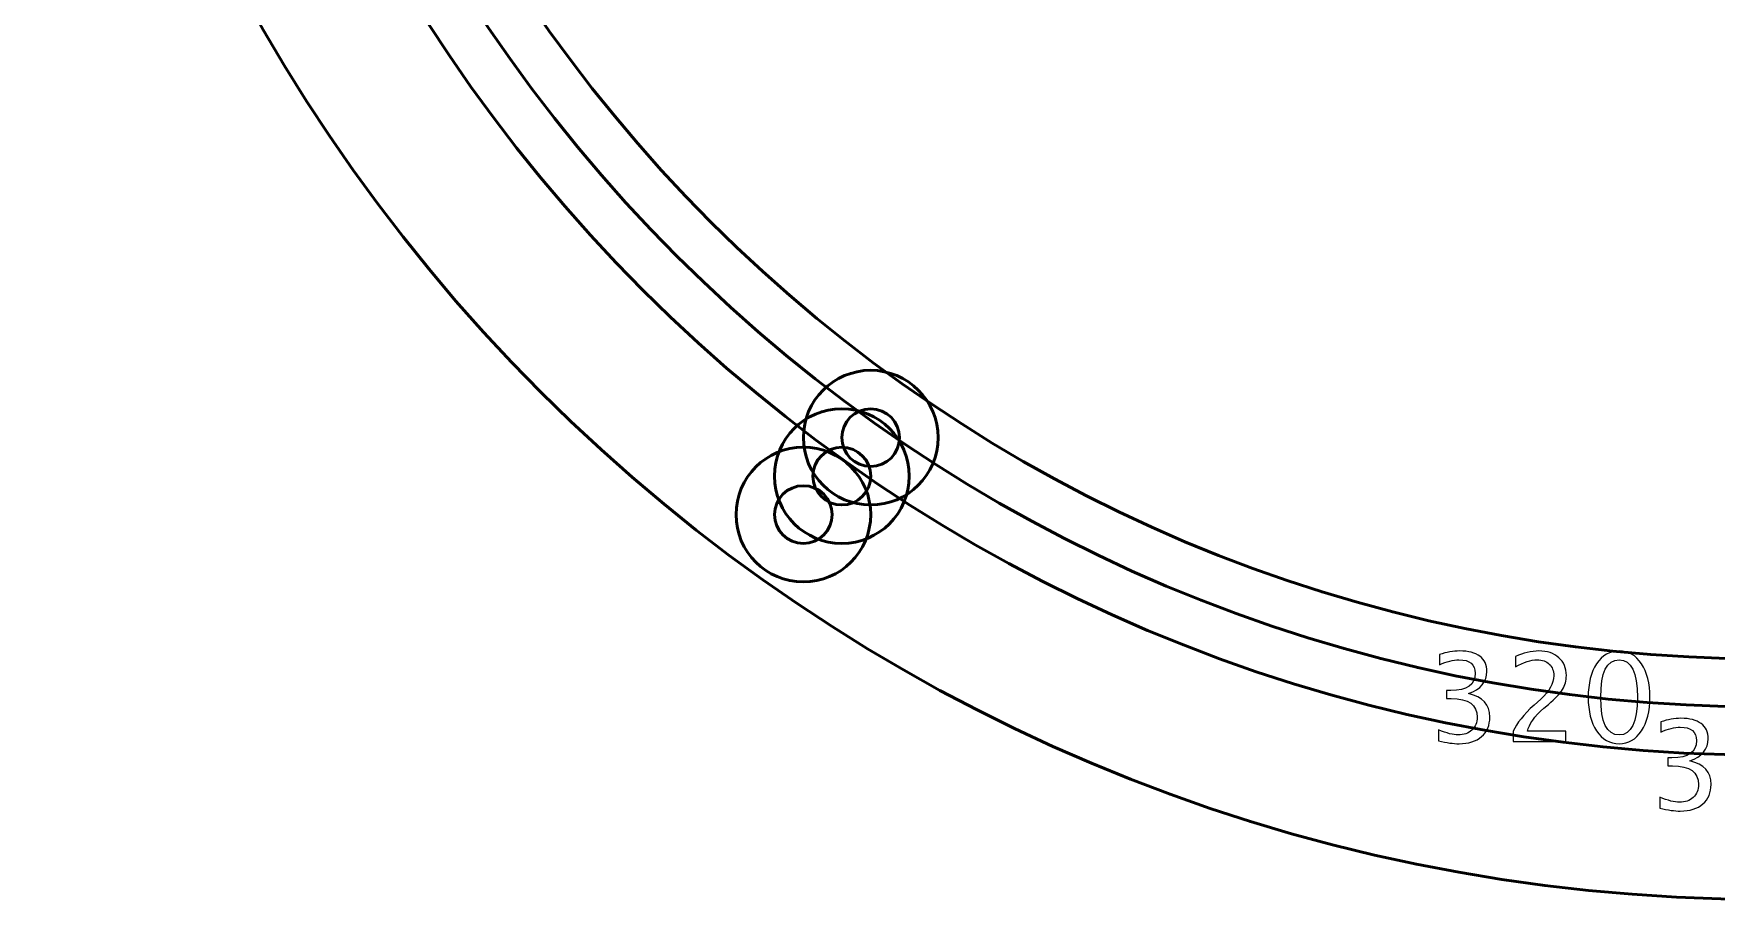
# Model space of a CAD drawing. Header units: centimetres. Extents: x -40.5 to 39, y -42 to 42.1.
# Drawn here: x -40.5 to -23.01, y -42 to -33 of the extents above; entities that cross this region are included whole.
import ezdxf

# ---------------------------------------------------------------- set-up
doc = ezdxf.new("R2010")
doc.units = ezdxf.units.CM
doc.header["$MEASUREMENT"] = 0
doc.layers.add('Layer 1', color=7, linetype='Continuous')

msp = doc.modelspace()

# ---------------------------------------------------------------- linework, layer by layer
at = {"layer": 'Layer 1', "color": 5, "lineweight": 53}
for centre, major_axis in [((-22.5, -24), (0, 18)), ((-22.5, -24), (0, 16.5)), ((-22.5, -24), (0, 16)), ((-22.5, -24), (0, 15.5)), ((-31.8, -37.2), (0, 0.7)), ((-32.1, -37.6), (0, 0.7)), ((-32.5, -38), (0, 0.7))]:
    msp.add_ellipse(centre, major_axis=major_axis, ratio=1, dxfattribs=at)
at = {"layer": 'Layer 1', "lineweight": 53}
for centre in [(-31.8, -37.2), (-32.1, -37.6), (-32.5, -38)]:
    msp.add_ellipse(centre, major_axis=(0, 0.3), ratio=1, dxfattribs=at)
at = {"layer": 'Layer 1', "color": 5, "lineweight": 9}
for points, knots in [([(-25.89961, -40.35276), (-25.89961, -40.35276), (-25.89961, -40.23846), (-25.89961, -40.23846), (-25.89961, -40.23846), (-25.8124, -40.27317), (-25.74403, -40.29053), (-25.69387, -40.29053), (-25.69387, -40.29053), (-25.63481, -40.29053), (-25.58719, -40.2736), (-25.55057, -40.23952), (-25.55057, -40.23952), (-25.51395, -40.20544), (-25.49575, -40.16099), (-25.49575, -40.10638), (-25.49575, -40.10638), (-25.49575, -39.97684), (-25.58592, -39.91207), (-25.76626, -39.91207), (-25.76626, -39.91207), (-25.76626, -39.91207), (-25.81452, -39.91207), (-25.81452, -39.91207), (-25.81452, -39.91207), (-25.81452, -39.91207), (-25.81452, -39.83015), (-25.81452, -39.83015), (-25.81452, -39.83015), (-25.81452, -39.83015), (-25.77176, -39.82952), (-25.77176, -39.82952), (-25.77176, -39.82952), (-25.60222, -39.82952), (-25.51734, -39.76983), (-25.51734, -39.65024), (-25.51734, -39.65024), (-25.51734, -39.55647), (-25.57364, -39.50948), (-25.68604, -39.50948), (-25.68604, -39.50948), (-25.74636, -39.50948), (-25.81325, -39.52684), (-25.88691, -39.56155), (-25.88691, -39.56155), (-25.88691, -39.56155), (-25.88691, -39.45487), (-25.88691, -39.45487), (-25.88691, -39.45487), (-25.81473, -39.43032), (-25.74509, -39.41804), (-25.67821, -39.41804), (-25.67821, -39.41804), (-25.58719, -39.41804), (-25.51713, -39.43624), (-25.46844, -39.47265), (-25.46844, -39.47265), (-25.41976, -39.50884), (-25.39542, -39.56155), (-25.39542, -39.63055), (-25.39542, -39.63055), (-25.39542, -39.73829), (-25.45913, -39.81513), (-25.58677, -39.86085), (-25.58677, -39.86085), (-25.43881, -39.89535), (-25.36494, -39.97642), (-25.36494, -40.10447), (-25.36494, -40.10447), (-25.36494, -40.19083), (-25.39351, -40.25878), (-25.45045, -40.3081), (-25.45045, -40.3081), (-25.50739, -40.35742), (-25.58571, -40.38197), (-25.68519, -40.38197), (-25.68519, -40.38197), (-25.74192, -40.38197), (-25.81325, -40.37223), (-25.89961, -40.35276)], [0, 0, 0, 0, 0.04761905, 0.04761905, 0.04761905, 0.04761905, 0.0952381, 0.0952381, 0.0952381, 0.0952381, 0.14285714, 0.14285714, 0.14285714, 0.14285714, 0.19047619, 0.19047619, 0.19047619, 0.19047619, 0.23809524, 0.23809524, 0.23809524, 0.23809524, 0.28571429, 0.28571429, 0.28571429, 0.28571429, 0.33333333, 0.33333333, 0.33333333, 0.33333333, 0.38095238, 0.38095238, 0.38095238, 0.38095238, 0.42857143, 0.42857143, 0.42857143, 0.42857143, 0.47619048, 0.47619048, 0.47619048, 0.47619048, 0.52380952, 0.52380952, 0.52380952, 0.52380952, 0.57142857, 0.57142857, 0.57142857, 0.57142857, 0.61904762, 0.61904762, 0.61904762, 0.61904762, 0.66666667, 0.66666667, 0.66666667, 0.66666667, 0.71428571, 0.71428571, 0.71428571, 0.71428571, 0.76190476, 0.76190476, 0.76190476, 0.76190476, 0.80952381, 0.80952381, 0.80952381, 0.80952381, 0.85714286, 0.85714286, 0.85714286, 0.85714286, 0.9047619, 0.9047619, 0.9047619, 0.9047619, 1, 1, 1, 1]), ([(-25.12068, -40.35911), (-25.12068, -40.35911), (-25.12068, -40.25243), (-25.12068, -40.25243), (-25.12068, -40.25243), (-25.08512, -40.16924), (-25.01336, -40.07844), (-24.9052, -39.98044), (-24.9052, -39.98044), (-24.9052, -39.98044), (-24.83535, -39.91778), (-24.83535, -39.91778), (-24.83535, -39.91778), (-24.74539, -39.83608), (-24.70031, -39.75522), (-24.70031, -39.67479), (-24.70031, -39.67479), (-24.70031, -39.62336), (-24.71576, -39.58314), (-24.74645, -39.55372), (-24.74645, -39.55372), (-24.77714, -39.5243), (-24.81969, -39.50948), (-24.87366, -39.50948), (-24.87366, -39.50948), (-24.93674, -39.50948), (-25.01146, -39.53361), (-25.09782, -39.58187), (-25.09782, -39.58187), (-25.09782, -39.58187), (-25.09782, -39.47519), (-25.09782, -39.47519), (-25.09782, -39.47519), (-25.01633, -39.43709), (-24.93526, -39.41804), (-24.8544, -39.41804), (-24.8544, -39.41804), (-24.76847, -39.41804), (-24.69946, -39.44111), (-24.64739, -39.48747), (-24.64739, -39.48747), (-24.59553, -39.53382), (-24.5695, -39.5952), (-24.5695, -39.67183), (-24.5695, -39.67183), (-24.5695, -39.72686), (-24.58262, -39.77576), (-24.60887, -39.8183), (-24.60887, -39.8183), (-24.63533, -39.86106), (-24.68422, -39.9127), (-24.75598, -39.97366), (-24.75598, -39.97366), (-24.75598, -39.97366), (-24.80318, -40.01388), (-24.80318, -40.01388), (-24.80318, -40.01388), (-24.90139, -40.09707), (-24.95812, -40.17665), (-24.97336, -40.25243), (-24.97336, -40.25243), (-24.97336, -40.25243), (-24.57331, -40.25243), (-24.57331, -40.25243), (-24.57331, -40.25243), (-24.57331, -40.25243), (-24.57331, -40.35911), (-24.57331, -40.35911), (-24.57331, -40.35911), (-24.57331, -40.35911), (-25.12068, -40.35911), (-25.12068, -40.35911)], [0, 0, 0, 0, 0.05263158, 0.05263158, 0.05263158, 0.05263158, 0.10526316, 0.10526316, 0.10526316, 0.10526316, 0.15789474, 0.15789474, 0.15789474, 0.15789474, 0.21052632, 0.21052632, 0.21052632, 0.21052632, 0.26315789, 0.26315789, 0.26315789, 0.26315789, 0.31578947, 0.31578947, 0.31578947, 0.31578947, 0.36842105, 0.36842105, 0.36842105, 0.36842105, 0.42105263, 0.42105263, 0.42105263, 0.42105263, 0.47368421, 0.47368421, 0.47368421, 0.47368421, 0.52631579, 0.52631579, 0.52631579, 0.52631579, 0.57894737, 0.57894737, 0.57894737, 0.57894737, 0.63157895, 0.63157895, 0.63157895, 0.63157895, 0.68421053, 0.68421053, 0.68421053, 0.68421053, 0.73684211, 0.73684211, 0.73684211, 0.73684211, 0.78947368, 0.78947368, 0.78947368, 0.78947368, 0.84210526, 0.84210526, 0.84210526, 0.84210526, 0.89473684, 0.89473684, 0.89473684, 0.89473684, 1, 1, 1, 1]), ([(-24.02171, -40.38197), (-24.11802, -40.38197), (-24.1957, -40.33773), (-24.25454, -40.24947), (-24.25454, -40.24947), (-24.3136, -40.1612), (-24.34302, -40.04478), (-24.34302, -39.9), (-24.34302, -39.9), (-24.34302, -39.75522), (-24.3136, -39.63881), (-24.25454, -39.55054), (-24.25454, -39.55054), (-24.1957, -39.46228), (-24.11802, -39.41804), (-24.02171, -39.41804), (-24.02171, -39.41804), (-23.92498, -39.41804), (-23.8473, -39.46207), (-23.78845, -39.55012), (-23.78845, -39.55012), (-23.72982, -39.63817), (-23.7004, -39.7548), (-23.7004, -39.9), (-23.7004, -39.9), (-23.7004, -40.04478), (-23.72982, -40.1612), (-23.78845, -40.24947), (-23.78845, -40.24947), (-23.8473, -40.33773), (-23.92498, -40.38197), (-24.02171, -40.38197)], [0, 0, 0, 0, 0.11111111, 0.11111111, 0.11111111, 0.11111111, 0.22222222, 0.22222222, 0.22222222, 0.22222222, 0.33333333, 0.33333333, 0.33333333, 0.33333333, 0.44444444, 0.44444444, 0.44444444, 0.44444444, 0.55555556, 0.55555556, 0.55555556, 0.55555556, 0.66666667, 0.66666667, 0.66666667, 0.66666667, 0.77777778, 0.77777778, 0.77777778, 0.77777778, 1, 1, 1, 1]), ([(-24.02192, -40.29053), (-23.89471, -40.29053), (-23.83121, -40.16035), (-23.83121, -39.9), (-23.83121, -39.9), (-23.83121, -39.63965), (-23.89471, -39.50948), (-24.02192, -39.50948), (-24.02192, -39.50948), (-24.14871, -39.50948), (-24.21221, -39.63965), (-24.21221, -39.9), (-24.21221, -39.9), (-24.21221, -40.16035), (-24.14871, -40.29053), (-24.02192, -40.29053)], [0, 0, 0, 0, 0.2, 0.2, 0.2, 0.2, 0.4, 0.4, 0.4, 0.4, 0.6, 0.6, 0.6, 0.6, 1, 1, 1, 1]), ([(-23.59961, -41.05276), (-23.59961, -41.05276), (-23.59961, -40.93846), (-23.59961, -40.93846), (-23.59961, -40.93846), (-23.5124, -40.97317), (-23.44403, -40.99053), (-23.39387, -40.99053), (-23.39387, -40.99053), (-23.33481, -40.99053), (-23.28719, -40.9736), (-23.25057, -40.93952), (-23.25057, -40.93952), (-23.21395, -40.90544), (-23.19575, -40.86099), (-23.19575, -40.80638), (-23.19575, -40.80638), (-23.19575, -40.67684), (-23.28592, -40.61207), (-23.46626, -40.61207), (-23.46626, -40.61207), (-23.46626, -40.61207), (-23.51452, -40.61207), (-23.51452, -40.61207), (-23.51452, -40.61207), (-23.51452, -40.61207), (-23.51452, -40.53015), (-23.51452, -40.53015), (-23.51452, -40.53015), (-23.51452, -40.53015), (-23.47176, -40.52952), (-23.47176, -40.52952), (-23.47176, -40.52952), (-23.30222, -40.52952), (-23.21734, -40.46983), (-23.21734, -40.35024), (-23.21734, -40.35024), (-23.21734, -40.25647), (-23.27364, -40.20948), (-23.38604, -40.20948), (-23.38604, -40.20948), (-23.44636, -40.20948), (-23.51325, -40.22684), (-23.58691, -40.26155), (-23.58691, -40.26155), (-23.58691, -40.26155), (-23.58691, -40.15487), (-23.58691, -40.15487), (-23.58691, -40.15487), (-23.51473, -40.13032), (-23.44509, -40.11804), (-23.37821, -40.11804), (-23.37821, -40.11804), (-23.28719, -40.11804), (-23.21713, -40.13624), (-23.16844, -40.17265), (-23.16844, -40.17265), (-23.11976, -40.20884), (-23.09542, -40.26155), (-23.09542, -40.33055), (-23.09542, -40.33055), (-23.09542, -40.43829), (-23.15913, -40.51513), (-23.28677, -40.56085), (-23.28677, -40.56085), (-23.13881, -40.59535), (-23.06494, -40.67642), (-23.06494, -40.80447), (-23.06494, -40.80447), (-23.06494, -40.89083), (-23.09351, -40.95878), (-23.15045, -41.0081), (-23.15045, -41.0081), (-23.20739, -41.05742), (-23.28571, -41.08197), (-23.38519, -41.08197), (-23.38519, -41.08197), (-23.44192, -41.08197), (-23.51325, -41.07223), (-23.59961, -41.05276)], [0, 0, 0, 0, 0.04761905, 0.04761905, 0.04761905, 0.04761905, 0.0952381, 0.0952381, 0.0952381, 0.0952381, 0.14285714, 0.14285714, 0.14285714, 0.14285714, 0.19047619, 0.19047619, 0.19047619, 0.19047619, 0.23809524, 0.23809524, 0.23809524, 0.23809524, 0.28571429, 0.28571429, 0.28571429, 0.28571429, 0.33333333, 0.33333333, 0.33333333, 0.33333333, 0.38095238, 0.38095238, 0.38095238, 0.38095238, 0.42857143, 0.42857143, 0.42857143, 0.42857143, 0.47619048, 0.47619048, 0.47619048, 0.47619048, 0.52380952, 0.52380952, 0.52380952, 0.52380952, 0.57142857, 0.57142857, 0.57142857, 0.57142857, 0.61904762, 0.61904762, 0.61904762, 0.61904762, 0.66666667, 0.66666667, 0.66666667, 0.66666667, 0.71428571, 0.71428571, 0.71428571, 0.71428571, 0.76190476, 0.76190476, 0.76190476, 0.76190476, 0.80952381, 0.80952381, 0.80952381, 0.80952381, 0.85714286, 0.85714286, 0.85714286, 0.85714286, 0.9047619, 0.9047619, 0.9047619, 0.9047619, 1, 1, 1, 1])]:
    msp.add_open_spline(points, degree=3, knots=knots, dxfattribs=at)

doc.saveas('drawing.dxf')
